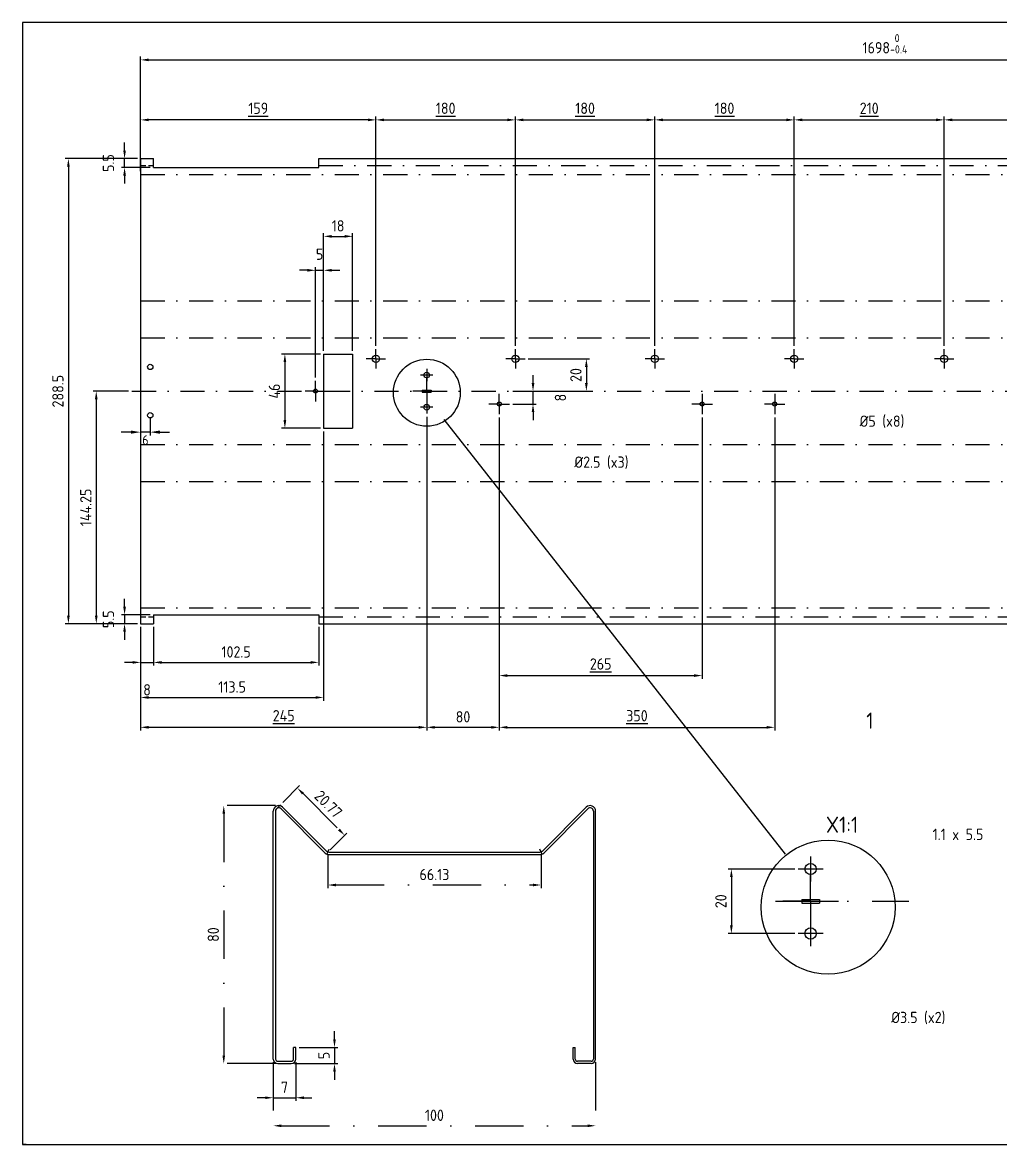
# Model space of a CAD drawing. Extents: x 0 to 1128, y 0 to 696.
# Drawn here: x 0 to 607, y 0 to 696 of the extents above; entities that cross this region are included whole.
import ezdxf
from ezdxf.enums import TextEntityAlignment as Align

# ---------------------------------------------------------------- set-up
doc = ezdxf.new("R2010")
doc.units = 0
doc.header["$LTSCALE"] = 30
for name, pattern in [('DASHDOT', [1, 0.5, -0.25, 0, -0.25]), ('DASHED', [0.75, 0.5, -0.25]), ('GEN7A', [6.875, 4.75, -0.875, 0.375, -0.875])]:
    doc.linetypes.add(name, pattern=pattern)
doc.layers.get('0').update_dxf_attribs({"linetype": 'CONTINUOUS'})
doc.layers.get('DEFPOINTS').update_dxf_attribs({"linetype": 'CONTINUOUS'})
for name, color, linetype in [('3', 3, 'CONTINUOUS'), ('4', 4, 'CONTINUOUS'), ('5', 4, 'CONTINUOUS'), ('6', 3, 'DASHED'), ('7A', 4, 'GEN7A'), ('9', 4, 'DASHDOT'), ('T_02', 2, 'CONTINUOUS'), ('Tego_ram', 7, 'CONTINUOUS')]:
    doc.layers.add(name, color=color, linetype=linetype)
doc.styles.get("Standard").update_dxf_attribs({"font": 'ISOCP.SHX'})
doc.styles.add('Tego_01', font='romans.shx', dxfattribs={"width": 0.7, "height": 0.2})
doc.dimstyles.new('GEN-ISO', dxfattribs={"dimscale": 2, "dimtxt": 3.5, "dimasz": 2.5, "dimexe": 1, "dimexo": 1, "dimgap": 1.5, "dimtad": 1, "dimdsep": 46, "dimtxsty": 'STANDARD', "dimcen": 0, "dimclrd": 256, "dimclre": 256, "dimclrt": 2, "dimadec": 0, "dimazin": 0, "dimtp": 0.1, "dimtm": 0.1, "dimtfac": 0.71, "dimtmove": 2, "dimatfit": 3, "dimfxl": 1, "dimtolj": 1, "dimarcsym": 0})

# ---------------------------------------------------------------- blocks, each defined once
blk = doc.blocks.new('*D0')
at = {"linetype": 'ByBlock', "transparency": 16777216}
for p, q in [((472.7, 280.28), (477.92, 285.5)), ((478.98, 283.02), (490.13, 271.87)), ((487.39, 265.6), (492.6, 270.81))]:
    blk.add_line(p, q, dxfattribs=at)
for points in [[(479.27, 283.32), (478.68, 282.73), (477.21, 284.79)], [(490.42, 272.17), (489.83, 271.58), (491.9, 270.11)]]:
    blk.add_solid(points, dxfattribs=at)
at = {"layer": 'DEFPOINTS', "color": 0, "linetype": 'ByBlock', "transparency": 16777216}
for p in [(471.99, 279.58), (491.9, 270.11), (486.68, 264.89)]:
    blk.add_point(p, dxfattribs=at)
at = {"color": 2, "linetype": 'ByBlock', "transparency": 16777216, "insert": (486.85, 279.75), "char_height": 3.5, "attachment_point": 5, "rotation": 315}
blk.add_mtext('20.77', dxfattribs=at)
blk = doc.blocks.new('*D1')
at = {"linetype": 'ByBlock', "transparency": 16777216}
for p, q in [((487.75, 206.81), (487.75, 209.31)), ((476.75, 204.31), (488.75, 204.31)), ((487.75, 204.31), (487.75, 199.31)), ((475.35, 199.31), (488.75, 199.31)), ((487.75, 196.81), (487.75, 194.31))]:
    blk.add_line(p, q, dxfattribs=at)
for points in [[(487.33, 206.81), (488.16, 206.81), (487.75, 204.31)], [(487.33, 196.81), (488.16, 196.81), (487.75, 199.31)]]:
    blk.add_solid(points, dxfattribs=at)
at = {"layer": 'DEFPOINTS', "color": 0, "linetype": 'ByBlock', "transparency": 16777216}
for p in [(475.75, 204.31), (474.35, 199.31), (487.75, 199.31)]:
    blk.add_point(p, dxfattribs=at)
at = {"color": 2, "linetype": 'ByBlock', "transparency": 16777216, "insert": (484.5, 201.81), "char_height": 3.5, "attachment_point": 5, "rotation": 90}
blk.add_mtext('5', dxfattribs=at)
blk = doc.blocks.new('*D2')
at = {"linetype": 'ByBlock', "transparency": 16777216}
for p, q in [((53.03, 74.37), (53.03, 62.37)), ((60.03, 74.37), (60.03, 62.37)), ((50.53, 63.37), (48.03, 63.37)), ((53.03, 63.37), (60.03, 63.37)), ((62.53, 63.37), (65.03, 63.37))]:
    blk.add_line(p, q, dxfattribs=at)
for points in [[(50.53, 63.79), (50.53, 62.96), (53.03, 63.37)], [(62.53, 63.79), (62.53, 62.96), (60.03, 63.37)]]:
    blk.add_solid(points, dxfattribs=at)
at = {"layer": 'DEFPOINTS', "color": 0, "linetype": 'ByBlock', "transparency": 16777216}
for p in [(53.03, 75.37), (60.03, 75.37), (60.03, 63.37)]:
    blk.add_point(p, dxfattribs=at)
at = {"color": 2, "linetype": 'ByBlock', "transparency": 16777216, "insert": (56.53, 66.62), "char_height": 3.5, "attachment_point": 5}
blk.add_mtext('7', dxfattribs=at)
blk = doc.blocks.new('*D3')
at = {"linetype": 'ByBlock', "transparency": 16777216}
for p, q in [((470.45, 279.31), (453.4, 279.31)), ((454.4, 276.81), (454.4, 201.81)), ((470.45, 199.31), (453.4, 199.31))]:
    blk.add_line(p, q, dxfattribs=at)
for points in [[(453.98, 276.81), (454.81, 276.81), (454.4, 279.31)], [(453.98, 201.81), (454.81, 201.81), (454.4, 199.31)]]:
    blk.add_solid(points, dxfattribs=at)
at = {"layer": 'DEFPOINTS', "color": 0, "linetype": 'ByBlock', "transparency": 16777216}
for p in [(471.45, 279.31), (454.4, 199.31), (471.45, 199.31)]:
    blk.add_point(p, dxfattribs=at)
at = {"color": 2, "linetype": 'ByBlock', "transparency": 16777216, "insert": (451.15, 239.31), "char_height": 3.5, "attachment_point": 5, "rotation": 90}
blk.add_mtext('80', dxfattribs=at)
blk = doc.blocks.new('*D4')
at = {"linetype": 'ByBlock', "transparency": 16777216}
for p, q in [((486.68, 263.89), (486.68, 253.69)), ((552.81, 263.89), (552.81, 253.69)), ((489.18, 254.69), (550.31, 254.69))]:
    blk.add_line(p, q, dxfattribs=at)
for points in [[(489.18, 255.1), (489.18, 254.27), (486.68, 254.69)], [(550.31, 255.1), (550.31, 254.27), (552.81, 254.69)]]:
    blk.add_solid(points, dxfattribs=at)
at = {"layer": 'DEFPOINTS', "color": 0, "linetype": 'ByBlock', "transparency": 16777216}
for p in [(486.68, 264.89), (552.81, 264.89), (552.81, 254.69)]:
    blk.add_point(p, dxfattribs=at)
at = {"color": 2, "linetype": 'ByBlock', "transparency": 16777216, "insert": (519.75, 257.94), "char_height": 3.5, "attachment_point": 5}
blk.add_mtext('66.13', dxfattribs=at)
blk = doc.blocks.new('*D5')
at = {"linetype": 'ByBlock', "transparency": 16777216}
for p, q in [((53.03, 74.37), (53.03, 53.68)), ((153.03, 74.37), (153.03, 53.68)), ((55.53, 54.68), (150.53, 54.68))]:
    blk.add_line(p, q, dxfattribs=at)
for points in [[(55.53, 55.09), (55.53, 54.26), (53.03, 54.68)], [(150.53, 55.09), (150.53, 54.26), (153.03, 54.68)]]:
    blk.add_solid(points, dxfattribs=at)
at = {"layer": 'DEFPOINTS', "color": 0, "linetype": 'ByBlock', "transparency": 16777216}
for p in [(53.03, 75.37), (153.03, 75.37), (153.03, 54.68)]:
    blk.add_point(p, dxfattribs=at)
at = {"color": 2, "linetype": 'ByBlock', "transparency": 16777216, "insert": (103.03, 57.93), "char_height": 3.5, "attachment_point": 5}
blk.add_mtext('100', dxfattribs=at)
blk = doc.blocks.new('GEZOO16QI5SQ')
at = {"layer": '4'}
for p, q in [((-12.51, 2.39), (-7.01, 2.39)), ((-12.51, 2.39), (-12.51, 1.29)), ((-12.51, 1.29), (-7.01, 1.29)), ((-7.01, 2.39), (-7.01, 1.29))]:
    blk.add_line(p, q, dxfattribs=at)
for centre in [(-9.76, 11.84), (-9.76, -8.16)]:
    blk.add_circle(centre, 1.75, dxfattribs=at)
at = {"layer": '7A'}
for p, q in [((-9.76, 15.71), (-9.76, 7.96)), ((-5.89, 11.84), (-13.64, 11.84)), ((-9.76, 1.84), (-9.76, 10.48)), ((-9.76, 1.84), (-18.4, 1.84)), ((-9.76, 1.84), (-9.76, -6.8)), ((-9.76, 1.84), (-1.13, 1.84)), ((-9.76, -4.29), (-9.76, -12.04)), ((-5.89, -8.16), (-13.64, -8.16))]:
    blk.add_line(p, q, dxfattribs=at)
at = {"layer": '9'}
blk.add_line((-20.68, 1.84), (20.68, 1.84), dxfattribs=at)
blk = doc.blocks.new('*D8')
at = {"layer": '5', "lineweight": -2, "transparency": 16777216}
for p, q in [((479.24, 170.91), (437.82, 170.91)), ((439.82, 165.91), (439.82, 135.91)), ((479.24, 130.91), (437.82, 130.91))]:
    blk.add_line(p, q, dxfattribs=at)
at = {"layer": '5', "transparency": 16777216}
for points in [[(438.99, 165.91), (440.66, 165.91), (439.82, 170.91)], [(438.99, 135.91), (440.66, 135.91), (439.82, 130.91)]]:
    blk.add_solid(points, dxfattribs=at)
at = {"layer": 'DEFPOINTS', "color": 0, "transparency": 16777216}
for p in [(481.24, 170.91), (439.82, 130.91), (481.24, 130.91)]:
    blk.add_point(p, dxfattribs=at)
at = {"layer": '5', "color": 2, "transparency": 16777216, "insert": (433.32, 150.91), "char_height": 7, "attachment_point": 5, "rotation": 90}
blk.add_mtext('20', dxfattribs=at)
blk = doc.blocks.new('*D9')
at = {"layer": '5', "lineweight": -2, "transparency": 16777216}
for p, q in [((71.32, 611.56), (26.5, 611.56)), ((28.5, 606.56), (28.5, 328.06)), ((71.32, 323.06), (26.5, 323.06))]:
    blk.add_line(p, q, dxfattribs=at)
at = {"layer": '5', "transparency": 16777216}
for points in [[(27.67, 606.56), (29.34, 606.56), (28.5, 611.56)], [(27.67, 328.06), (29.34, 328.06), (28.5, 323.06)]]:
    blk.add_solid(points, dxfattribs=at)
at = {"layer": 'DEFPOINTS', "color": 0, "transparency": 16777216}
for p in [(73.32, 611.56), (28.5, 323.06), (73.32, 323.06)]:
    blk.add_point(p, dxfattribs=at)
at = {"layer": '5', "color": 2, "transparency": 16777216, "insert": (22, 467.31), "char_height": 7, "attachment_point": 5, "rotation": 90}
blk.add_mtext('288.5', dxfattribs=at)
blk = doc.blocks.new('*D10')
at = {"layer": '5', "lineweight": -2, "transparency": 16777216}
for p, q in [((181.82, 475.68), (181.82, 544.25)), ((186.82, 492.31), (186.82, 544.25)), ((176.82, 542.25), (171.82, 542.25)), ((181.82, 542.25), (186.82, 542.25)), ((191.82, 542.25), (196.82, 542.25))]:
    blk.add_line(p, q, dxfattribs=at)
at = {"layer": '5', "transparency": 16777216}
for points in [[(176.82, 543.09), (176.82, 541.42), (181.82, 542.25)], [(191.82, 543.09), (191.82, 541.42), (186.82, 542.25)]]:
    blk.add_solid(points, dxfattribs=at)
at = {"layer": 'DEFPOINTS', "color": 0, "transparency": 16777216}
for p in [(186.82, 542.25), (186.82, 490.31), (181.82, 473.68)]:
    blk.add_point(p, dxfattribs=at)
at = {"layer": '5', "color": 2, "transparency": 16777216, "insert": (184.32, 552.25), "char_height": 7, "attachment_point": 5}
blk.add_mtext('5', dxfattribs=at)
blk = doc.blocks.new('*D12')
at = {"layer": '5', "lineweight": -2, "transparency": 16777216}
for p, q in [((186.82, 492.31), (186.82, 565.33)), ((204.82, 492.31), (204.82, 565.33)), ((191.82, 563.33), (199.82, 563.33))]:
    blk.add_line(p, q, dxfattribs=at)
at = {"layer": '5', "transparency": 16777216}
for points in [[(191.82, 564.16), (191.82, 562.49), (186.82, 563.33)], [(199.82, 564.16), (199.82, 562.49), (204.82, 563.33)]]:
    blk.add_solid(points, dxfattribs=at)
at = {"layer": 'DEFPOINTS', "color": 0, "transparency": 16777216}
for p in [(204.82, 563.33), (186.82, 490.31), (204.82, 490.31)]:
    blk.add_point(p, dxfattribs=at)
at = {"layer": '5', "color": 2, "transparency": 16777216, "insert": (195.82, 569.83), "char_height": 7, "attachment_point": 5}
blk.add_mtext('18', dxfattribs=at)
blk = doc.blocks.new('*D14')
at = {"layer": '5', "lineweight": -2, "transparency": 16777216}
for p, q in [((184.82, 490.31), (160.82, 490.31)), ((162.82, 485.31), (162.82, 449.31)), ((184.82, 444.31), (160.82, 444.31))]:
    blk.add_line(p, q, dxfattribs=at)
at = {"layer": '5', "transparency": 16777216}
for points in [[(161.98, 485.31), (163.65, 485.31), (162.82, 490.31)], [(161.98, 449.31), (163.65, 449.31), (162.82, 444.31)]]:
    blk.add_solid(points, dxfattribs=at)
at = {"layer": 'DEFPOINTS', "color": 0, "transparency": 16777216}
for p in [(186.82, 490.31), (162.82, 444.31), (186.82, 444.31)]:
    blk.add_point(p, dxfattribs=at)
at = {"layer": '5', "color": 2, "transparency": 16777216, "insert": (156.32, 467.31), "char_height": 7, "attachment_point": 5, "rotation": 90}
blk.add_mtext('46', dxfattribs=at)
blk = doc.blocks.new('*D15')
at = {"layer": '5', "lineweight": -2, "transparency": 16777216}
for p, q in [((63.36, 333.56), (63.36, 338.56)), ((79.32, 328.56), (61.36, 328.56)), ((63.36, 328.56), (63.36, 323.06)), ((71.32, 323.06), (61.36, 323.06)), ((63.36, 318.06), (63.36, 313.06))]:
    blk.add_line(p, q, dxfattribs=at)
at = {"layer": '5', "transparency": 16777216}
for points in [[(62.53, 333.56), (64.2, 333.56), (63.36, 328.56)], [(62.53, 318.06), (64.2, 318.06), (63.36, 323.06)]]:
    blk.add_solid(points, dxfattribs=at)
at = {"layer": 'DEFPOINTS', "color": 0, "transparency": 16777216}
for p in [(81.32, 328.56), (63.36, 323.06), (73.32, 323.06)]:
    blk.add_point(p, dxfattribs=at)
at = {"layer": '5', "color": 2, "transparency": 16777216, "insert": (53.36, 325.81), "char_height": 7, "attachment_point": 5, "rotation": 90}
blk.add_mtext('5.5', dxfattribs=at)
blk = doc.blocks.new('*D16')
at = {"layer": '5', "lineweight": -2, "transparency": 16777216}
for p, q in [((63.36, 616.56), (63.36, 621.56)), ((71.32, 611.56), (61.36, 611.56)), ((79.32, 606.06), (61.36, 606.06)), ((63.36, 606.06), (63.36, 611.56)), ((63.36, 601.06), (63.36, 596.06))]:
    blk.add_line(p, q, dxfattribs=at)
at = {"layer": '5', "transparency": 16777216}
for points in [[(62.53, 616.56), (64.2, 616.56), (63.36, 611.56)], [(62.53, 601.06), (64.2, 601.06), (63.36, 606.06)]]:
    blk.add_solid(points, dxfattribs=at)
at = {"layer": 'DEFPOINTS', "color": 0, "transparency": 16777216}
for p in [(63.36, 611.56), (73.32, 611.56), (81.32, 606.06)]:
    blk.add_point(p, dxfattribs=at)
at = {"layer": '5', "color": 2, "transparency": 16777216, "insert": (53.36, 608.81), "char_height": 7, "attachment_point": 5, "rotation": 90}
blk.add_mtext('5.5', dxfattribs=at)
blk = doc.blocks.new('*D17')
at = {"layer": '5', "lineweight": -2, "transparency": 16777216}
for p, q in [((65.9, 467.31), (43.8, 467.31)), ((45.8, 462.31), (45.8, 328.06)), ((71.32, 323.06), (43.8, 323.06))]:
    blk.add_line(p, q, dxfattribs=at)
at = {"layer": '5', "transparency": 16777216}
for points in [[(44.97, 462.31), (46.63, 462.31), (45.8, 467.31)], [(44.97, 328.06), (46.63, 328.06), (45.8, 323.06)]]:
    blk.add_solid(points, dxfattribs=at)
at = {"layer": 'DEFPOINTS', "color": 0, "transparency": 16777216}
for p in [(67.9, 467.31), (45.8, 323.06), (73.32, 323.06)]:
    blk.add_point(p, dxfattribs=at)
at = {"layer": '5', "color": 2, "transparency": 16777216, "insert": (39.3, 395.19), "char_height": 7, "attachment_point": 5, "rotation": 90}
blk.add_mtext('144.25', dxfattribs=at)
blk = doc.blocks.new('*D25')
at = {"layer": '5', "lineweight": -2, "transparency": 16777216}
for p, q in [((478.82, 495.34), (478.82, 637.58)), ((483.82, 635.58), (566.82, 635.58)), ((571.82, 495.34), (571.82, 637.58))]:
    blk.add_line(p, q, dxfattribs=at)
at = {"layer": '5', "transparency": 16777216}
for points in [[(483.82, 636.41), (483.82, 634.74), (478.82, 635.58)], [(566.82, 636.41), (566.82, 634.74), (571.82, 635.58)]]:
    blk.add_solid(points, dxfattribs=at)
at = {"layer": 'DEFPOINTS', "color": 0, "transparency": 16777216}
for p in [(571.82, 635.58), (478.82, 493.34), (571.82, 493.34)]:
    blk.add_point(p, dxfattribs=at)
at = {"layer": '5', "color": 2, "transparency": 16777216, "insert": (525.32, 642.78), "char_height": 7, "attachment_point": 5}
blk.add_mtext('\\L210\\l', dxfattribs=at)
blk = doc.blocks.new('*D20')
at = {"layer": '5', "lineweight": -2, "transparency": 16777216}
for p, q in [((73.32, 603.76), (73.32, 674.78)), ((78.32, 672.78), (991.87, 672.78)), ((996.87, 613.56), (996.87, 674.78))]:
    blk.add_line(p, q, dxfattribs=at)
at = {"layer": '5', "transparency": 16777216}
for points in [[(78.32, 673.62), (78.32, 671.95), (73.32, 672.78)], [(991.87, 673.62), (991.87, 671.95), (996.87, 672.78)]]:
    blk.add_solid(points, dxfattribs=at)
at = {"layer": 'DEFPOINTS', "color": 0, "transparency": 16777216}
for p in [(996.87, 672.78), (996.87, 611.56), (73.32, 601.76)]:
    blk.add_point(p, dxfattribs=at)
at = {"layer": '5', "color": 2, "transparency": 16777216, "insert": (535.09, 682.78), "char_height": 7, "attachment_point": 5}
blk.add_mtext('1698{}{\\A0;{\\H2x;}{\\A2;\\H0.71x;\\C3;\\S 0^ -0.4;}}', dxfattribs=at)
blk = doc.blocks.new('*D24')
at = {"layer": '5', "lineweight": -2, "transparency": 16777216}
for p, q in [((392.32, 495.34), (392.32, 637.56)), ((397.32, 635.56), (473.82, 635.56)), ((478.82, 495.34), (478.82, 637.56))]:
    blk.add_line(p, q, dxfattribs=at)
at = {"layer": '5', "transparency": 16777216}
for points in [[(397.32, 636.4), (397.32, 634.73), (392.32, 635.56)], [(473.82, 636.4), (473.82, 634.73), (478.82, 635.56)]]:
    blk.add_solid(points, dxfattribs=at)
at = {"layer": 'DEFPOINTS', "color": 0, "transparency": 16777216}
for p in [(478.82, 635.56), (392.32, 493.34), (478.82, 493.34)]:
    blk.add_point(p, dxfattribs=at)
at = {"layer": '5', "color": 2, "transparency": 16777216, "insert": (435.57, 642.76), "char_height": 7, "attachment_point": 5}
blk.add_mtext('\\L180\\l', dxfattribs=at)
blk = doc.blocks.new('*D26')
at = {"layer": '5', "lineweight": -2, "transparency": 16777216}
for p, q in [((571.82, 495.34), (571.82, 637.58)), ((576.82, 635.58), (659.82, 635.58)), ((664.82, 495.34), (664.82, 637.58))]:
    blk.add_line(p, q, dxfattribs=at)
at = {"layer": '5', "transparency": 16777216}
for points in [[(576.82, 636.41), (576.82, 634.74), (571.82, 635.58)], [(659.82, 636.41), (659.82, 634.74), (664.82, 635.58)]]:
    blk.add_solid(points, dxfattribs=at)
at = {"layer": 'DEFPOINTS', "color": 0, "transparency": 16777216}
for p in [(664.82, 635.58), (571.82, 493.34), (664.82, 493.34)]:
    blk.add_point(p, dxfattribs=at)
at = {"layer": '5', "color": 2, "transparency": 16777216, "insert": (618.32, 642.78), "char_height": 7, "attachment_point": 5}
blk.add_mtext('\\L210\\l', dxfattribs=at)
blk = doc.blocks.new('*D23')
at = {"layer": '5', "lineweight": -2, "transparency": 16777216}
for p, q in [((305.82, 495.34), (305.82, 637.56)), ((310.82, 635.56), (387.32, 635.56)), ((392.32, 495.34), (392.32, 637.56))]:
    blk.add_line(p, q, dxfattribs=at)
at = {"layer": '5', "transparency": 16777216}
for points in [[(310.82, 636.4), (310.82, 634.73), (305.82, 635.56)], [(387.32, 636.4), (387.32, 634.73), (392.32, 635.56)]]:
    blk.add_solid(points, dxfattribs=at)
at = {"layer": 'DEFPOINTS', "color": 0, "transparency": 16777216}
for p in [(392.32, 635.56), (305.82, 493.34), (392.32, 493.34)]:
    blk.add_point(p, dxfattribs=at)
at = {"layer": '5', "color": 2, "transparency": 16777216, "insert": (349.07, 642.76), "char_height": 7, "attachment_point": 5}
blk.add_mtext('\\L180\\l', dxfattribs=at)
blk = doc.blocks.new('*D22')
at = {"layer": '5', "lineweight": -2, "transparency": 16777216}
for p, q in [((219.32, 495.34), (219.32, 637.56)), ((224.32, 635.56), (300.82, 635.56)), ((305.82, 495.34), (305.82, 637.56))]:
    blk.add_line(p, q, dxfattribs=at)
at = {"layer": '5', "transparency": 16777216}
for points in [[(224.32, 636.4), (224.32, 634.73), (219.32, 635.56)], [(300.82, 636.4), (300.82, 634.73), (305.82, 635.56)]]:
    blk.add_solid(points, dxfattribs=at)
at = {"layer": 'DEFPOINTS', "color": 0, "transparency": 16777216}
for p in [(305.82, 635.56), (219.32, 493.34), (305.82, 493.34)]:
    blk.add_point(p, dxfattribs=at)
at = {"layer": '5', "color": 2, "transparency": 16777216, "insert": (262.57, 642.76), "char_height": 7, "attachment_point": 5}
blk.add_mtext('\\L180\\l', dxfattribs=at)
blk = doc.blocks.new('*D19')
at = {"layer": '5', "lineweight": -2, "transparency": 16777216}
for p, q in [((73.32, 613.56), (73.32, 637.56)), ((214.32, 635.56), (78.32, 635.56)), ((219.32, 495.34), (219.32, 637.56))]:
    blk.add_line(p, q, dxfattribs=at)
at = {"layer": '5', "transparency": 16777216}
for points in [[(78.32, 636.39), (78.32, 634.73), (73.32, 635.56)], [(214.32, 636.39), (214.32, 634.73), (219.32, 635.56)]]:
    blk.add_solid(points, dxfattribs=at)
at = {"layer": 'DEFPOINTS', "color": 0, "transparency": 16777216}
for p in [(73.32, 635.56), (73.32, 611.56), (219.32, 493.34)]:
    blk.add_point(p, dxfattribs=at)
at = {"layer": '5', "color": 2, "transparency": 16777216, "insert": (146.32, 642.76), "char_height": 7, "attachment_point": 5}
blk.add_mtext('\\L159\\l', dxfattribs=at)
blk = doc.blocks.new('*D21')
at = {"layer": '5', "lineweight": -2, "transparency": 16777216}
for p, q in [((313.84, 487.31), (351.86, 487.31)), ((349.86, 482.31), (349.86, 472.31)), ((313.84, 467.31), (351.86, 467.31))]:
    blk.add_line(p, q, dxfattribs=at)
at = {"layer": '5', "transparency": 16777216}
for points in [[(349.02, 482.31), (350.69, 482.31), (349.86, 487.31)], [(349.02, 472.31), (350.69, 472.31), (349.86, 467.31)]]:
    blk.add_solid(points, dxfattribs=at)
at = {"layer": 'DEFPOINTS', "color": 0, "transparency": 16777216}
for p in [(311.84, 487.31), (311.84, 467.31), (349.86, 467.31)]:
    blk.add_point(p, dxfattribs=at)
at = {"layer": '5', "color": 2, "transparency": 16777216, "insert": (343.36, 477.31), "char_height": 7, "attachment_point": 5, "rotation": 90}
blk.add_mtext('20', dxfattribs=at)
blk = doc.blocks.new('*D30')
at = {"layer": '5', "lineweight": -2, "transparency": 16777216}
for p, q in [((81.32, 321.06), (81.32, 297.06)), ((183.82, 321.06), (183.82, 297.06)), ((86.32, 299.06), (178.82, 299.06))]:
    blk.add_line(p, q, dxfattribs=at)
at = {"layer": '5', "transparency": 16777216}
for points in [[(86.32, 299.89), (86.32, 298.23), (81.32, 299.06)], [(178.82, 299.89), (178.82, 298.23), (183.82, 299.06)]]:
    blk.add_solid(points, dxfattribs=at)
at = {"layer": 'DEFPOINTS', "color": 0, "transparency": 16777216}
for p in [(81.32, 323.06), (183.82, 323.06), (183.82, 299.06)]:
    blk.add_point(p, dxfattribs=at)
at = {"layer": '5', "color": 2, "transparency": 16777216, "insert": (132.57, 305.56), "char_height": 7, "attachment_point": 5}
blk.add_mtext('102.5', dxfattribs=at)
blk = doc.blocks.new('*D29')
at = {"layer": '5', "lineweight": -2, "transparency": 16777216}
for p, q in [((73.32, 321.06), (73.32, 297.06)), ((81.32, 321.06), (81.32, 297.06)), ((68.32, 299.06), (63.32, 299.06)), ((73.32, 299.06), (81.32, 299.06)), ((86.32, 299.06), (91.32, 299.06))]:
    blk.add_line(p, q, dxfattribs=at)
at = {"layer": '5', "transparency": 16777216}
for points in [[(68.32, 299.89), (68.32, 298.23), (73.32, 299.06)], [(86.32, 299.89), (86.32, 298.23), (81.32, 299.06)]]:
    blk.add_solid(points, dxfattribs=at)
at = {"layer": 'DEFPOINTS', "color": 0, "transparency": 16777216}
for p in [(73.32, 323.06), (81.32, 323.06), (81.32, 299.06)]:
    blk.add_point(p, dxfattribs=at)
at = {"layer": '5', "color": 2, "transparency": 16777216, "insert": (77.32, 282.06), "char_height": 7, "attachment_point": 5}
blk.add_mtext('8', dxfattribs=at)
blk = doc.blocks.new('*D31')
at = {"layer": '5', "lineweight": -2, "transparency": 16777216}
for p, q in [((186.82, 442.31), (186.82, 275.31)), ((73.32, 321.06), (73.32, 275.31)), ((78.32, 277.31), (181.82, 277.31))]:
    blk.add_line(p, q, dxfattribs=at)
at = {"layer": '5', "transparency": 16777216}
for points in [[(78.32, 278.14), (78.32, 276.47), (73.32, 277.31)], [(181.82, 278.14), (181.82, 276.47), (186.82, 277.31)]]:
    blk.add_solid(points, dxfattribs=at)
at = {"layer": 'DEFPOINTS', "color": 0, "transparency": 16777216}
for p in [(186.82, 444.31), (73.32, 323.06), (186.82, 277.31)]:
    blk.add_point(p, dxfattribs=at)
at = {"layer": '5', "color": 2, "transparency": 16777216, "insert": (130.07, 283.81), "char_height": 7, "attachment_point": 5}
blk.add_mtext('113.5', dxfattribs=at)
blk = doc.blocks.new('*D38')
at = {"layer": '5', "lineweight": -2, "transparency": 16777216}
for p, q in [((250.82, 451.44), (250.82, 256.8)), ((73.32, 321.06), (73.32, 256.8)), ((78.32, 258.8), (245.82, 258.8))]:
    blk.add_line(p, q, dxfattribs=at)
at = {"layer": '5', "transparency": 16777216}
for points in [[(78.32, 259.64), (78.32, 257.97), (73.32, 258.8)], [(245.82, 259.64), (245.82, 257.97), (250.82, 258.8)]]:
    blk.add_solid(points, dxfattribs=at)
at = {"layer": 'DEFPOINTS', "color": 0, "transparency": 16777216}
for p in [(250.82, 453.44), (73.32, 323.06), (250.82, 258.8)]:
    blk.add_point(p, dxfattribs=at)
at = {"layer": '5', "color": 2, "transparency": 16777216, "insert": (162.07, 266), "char_height": 7, "attachment_point": 5}
blk.add_mtext('\\L245\\l', dxfattribs=at)
blk = doc.blocks.new('*D36')
at = {"layer": '5', "lineweight": -2, "transparency": 16777216}
for p, q in [((250.82, 451.44), (250.82, 256.8)), ((295.82, 450.94), (295.82, 256.8)), ((255.82, 258.8), (290.82, 258.8))]:
    blk.add_line(p, q, dxfattribs=at)
at = {"layer": '5', "transparency": 16777216}
for points in [[(255.82, 259.63), (255.82, 257.96), (250.82, 258.8)], [(290.82, 259.63), (290.82, 257.96), (295.82, 258.8)]]:
    blk.add_solid(points, dxfattribs=at)
at = {"layer": 'DEFPOINTS', "color": 0, "transparency": 16777216}
for p in [(250.82, 453.44), (295.82, 452.94), (295.82, 258.8)]:
    blk.add_point(p, dxfattribs=at)
at = {"layer": '5', "color": 2, "transparency": 16777216, "insert": (273.32, 265.3), "char_height": 7, "attachment_point": 5}
blk.add_mtext('80', dxfattribs=at)
blk = doc.blocks.new('*D37')
at = {"layer": '5', "lineweight": -2, "transparency": 16777216}
for p, q in [((295.82, 450.94), (295.82, 256.78)), ((466.68, 450.94), (466.68, 256.78)), ((300.82, 258.78), (461.68, 258.78))]:
    blk.add_line(p, q, dxfattribs=at)
at = {"layer": '5', "transparency": 16777216}
for points in [[(300.82, 259.62), (300.82, 257.95), (295.82, 258.78)], [(461.68, 259.62), (461.68, 257.95), (466.68, 258.78)]]:
    blk.add_solid(points, dxfattribs=at)
at = {"layer": 'DEFPOINTS', "color": 0, "transparency": 16777216}
for p in [(295.82, 452.94), (466.68, 452.94), (466.68, 258.78)]:
    blk.add_point(p, dxfattribs=at)
at = {"layer": '5', "color": 2, "transparency": 16777216, "insert": (381.25, 265.98), "char_height": 7, "attachment_point": 5}
blk.add_mtext('\\L350\\l', dxfattribs=at)
blk = doc.blocks.new('*D32')
at = {"layer": '5', "lineweight": -2, "transparency": 16777216}
for p, q in [((316.76, 472.31), (316.76, 477.31)), ((304.19, 467.31), (318.76, 467.31)), ((316.76, 459.31), (316.76, 467.31)), ((304.19, 459.31), (318.76, 459.31)), ((316.76, 454.31), (316.76, 449.31))]:
    blk.add_line(p, q, dxfattribs=at)
at = {"layer": '5', "transparency": 16777216}
for points in [[(315.93, 472.31), (317.6, 472.31), (316.76, 467.31)], [(315.93, 454.31), (317.6, 454.31), (316.76, 459.31)]]:
    blk.add_solid(points, dxfattribs=at)
at = {"layer": 'DEFPOINTS', "color": 0, "transparency": 16777216}
for p in [(302.19, 467.31), (316.76, 467.31), (302.19, 459.31)]:
    blk.add_point(p, dxfattribs=at)
at = {"layer": '5', "color": 2, "transparency": 16777216, "insert": (333.76, 463.31), "char_height": 7, "attachment_point": 5, "rotation": 90}
blk.add_mtext('8', dxfattribs=at)
blk = doc.blocks.new('GENPOS14')
at = {"color": 0, "flags": 1}
for tag, p in [('1GENPOS', (0, 0)), ('2GENPOS', (0, -1.5)), ('3GENPOS', (0, -3)), ('4GENPOS', (0, -4.5)), ('5GENPOS', (0, -6)), ('6GENPOS', (0, -7.5)), ('7GENPOS', (0, -9)), ('8GENPOS', (0, -10.5)), ('10GENPOS', (0, -13.5)), ('9GENPOS', (0, -12)), ('11GENPOS', (0, -15)), ('12GENPOS', (0, -16.5)), ('13GENPOS', (0, -18)), ('14GENPOS', (0, -19.5)), ('15GENPOS', (0, -21)), ('16GENPOS', (0, -22.5)), ('17GENPOS', (0, -24)), ('18GENPOS', (0, -25.5)), ('19GENPOS', (0, -27)), ('20GENPOS', (0, -28.5)), ('21GENPOS', (0, -30)), ('22GENPOS', (0, -31.5)), ('23GENPOS', (0, -33)), ('24GENPOS', (0, -34.5)), ('25GENPOS', (0, -36)), ('26GENPOS', (0, -37.5)), ('27GENPOS', (0, -39)), ('0GENPOS', (0, -40.5)), ('GENPOS14_VISIBLE1', (0, -42)), ('GENPOS14_VISIBLE2', (0, -43.5))]:
    blk.add_attdef(tag, p, '', height=1, dxfattribs=at)
blk = doc.blocks.new('*D39')
at = {"layer": '5', "lineweight": -2, "transparency": 16777216}
for p, q in [((295.82, 450.94), (295.82, 288.88)), ((421.68, 450.94), (421.68, 288.88)), ((300.82, 290.88), (416.68, 290.88))]:
    blk.add_line(p, q, dxfattribs=at)
at = {"layer": '5', "transparency": 16777216}
for points in [[(300.82, 291.72), (300.82, 290.05), (295.82, 290.88)], [(416.68, 291.72), (416.68, 290.05), (421.68, 290.88)]]:
    blk.add_solid(points, dxfattribs=at)
at = {"layer": 'DEFPOINTS', "color": 0, "transparency": 16777216}
for p in [(295.82, 452.94), (421.68, 452.94), (421.68, 290.88)]:
    blk.add_point(p, dxfattribs=at)
at = {"layer": '5', "color": 2, "transparency": 16777216, "insert": (358.75, 298.08), "char_height": 7, "attachment_point": 5}
blk.add_mtext('\\L265\\l', dxfattribs=at)
blk = doc.blocks.new('T_ram')
at = {"layer": 'Tego_ram', "color": 1}
for p, q in [((0, 696), (0, 0)), ((1128, 696), (0, 696)), ((0, 0), (1128, 0))]:
    blk.add_line(p, q, dxfattribs=at)
at = {"layer": 'Tego_ram', "color": 3, "style": 'Tego_01', "width": 0.7, "flags": 8}
for tag in ['ORIENT', 'RAM', 'SKALA']:
    blk.add_attdef(tag, (0, 0), '', height=0.2, rotation=0.1, dxfattribs=at)
blk = doc.blocks.new('*D46')
at = {"layer": 'DEFPOINTS', "color": 0, "transparency": 16777216}
for p in [(73.32, 452.31), (79.32, 452.31), (73.32, 441.88)]:
    blk.add_point(p, dxfattribs=at)
at = {"layer": 'T_02', "color": 4, "lineweight": -2, "transparency": 16777216}
for p, q in [((73.32, 451.06), (73.32, 439.88)), ((79.32, 451.06), (79.32, 439.88)), ((67.32, 441.88), (61.32, 441.88)), ((79.32, 441.88), (73.32, 441.88)), ((85.32, 441.88), (91.32, 441.88))]:
    blk.add_line(p, q, dxfattribs=at)
at = {"layer": 'T_02', "color": 4, "transparency": 16777216}
for points in [[(67.32, 442.88), (67.32, 440.88), (73.32, 441.88)], [(85.32, 442.88), (85.32, 440.88), (79.32, 441.88)]]:
    blk.add_solid(points, dxfattribs=at)
at = {"layer": 'T_02', "color": 3, "transparency": 16777216, "insert": (76.32, 436.99), "char_height": 6, "attachment_point": 5}
blk.add_mtext('\\A1;6', dxfattribs=at)
blk = doc.blocks.new('A$C27551C98')
at = {"layer": '3'}
for p, q in [((20.175, 21.698), (20.175, 98.598)), ((21.168, 99.305), (22.424, 100.561)), ((22.582, 99.305), (36.291, 85.596)), ((117.768, 99.305), (104.059, 85.596)), ((119.475, 98.598), (119.475, 21.698)), ((120.175, 21.698), (120.175, 98.598)), ((36.892, 85.347), (37.493, 86.798)), ((37.493, 85.098), (102.857, 85.098)), ((103.458, 85.347), (102.857, 86.798)), ((27.175, 25.298), (26.475, 25.298)), ((27.175, 21.698), (27.175, 25.298)), ((113.175, 21.698), (113.175, 25.298)), ((113.175, 25.298), (113.875, 25.298)), ((113.875, 21.698), (113.875, 25.298)), ((118.775, 20.998), (114.575, 20.998)), ((21.575, 20.298), (25.775, 20.298)), ((118.775, 20.298), (114.575, 20.298))]:
    blk.add_line(p, q, dxfattribs=at)
for points in [[(22.582, 99.305, 0.6681786), (20.875, 98.598), (20.875, 21.698, 0.4142136), (21.575, 20.998), (25.775, 20.998, 0.4142136), (26.475, 21.698), (26.475, 25.298)], [(117.273, 99.8), (103.564, 86.091, -0.1989124), (102.857, 85.798), (37.493, 85.798, -0.1989124), (36.786, 86.091), (23.077, 99.8)]]:
    blk.add_lwpolyline(points, format="xyb", dxfattribs=at)
for centre, radius, start, end in [((21.875, 98.598), 1.7, 45, 180), ((118.475, 98.598), 1.7, 0, 135), ((118.475, 98.598), 1, 0, 135), ((37.493, 86.798), 1.7, 225, 270), ((102.857, 86.798), 1.7, 270, 315), ((21.575, 21.698), 1.4, 180, 270), ((25.775, 21.698), 1.4, 270, 0), ((114.575, 21.698), 1.4, 180, 270), ((114.575, 21.698), 0.7, 180, 270), ((118.775, 21.698), 1.4, 270, 0), ((118.775, 21.698), 0.7, 270, 0)]:
    blk.add_arc(centre, radius, start, end, dxfattribs=at)
at = {"layer": '5'}
dim = blk.add_aligned_dim(p1=(22.424, 100.561), p2=(37.111, 85.874), distance=7.377, dimstyle='GEN-ISO', override={"dimscale": 1, "dimpost": '<>'}, dxfattribs=at)
dim.commit()
dim.dimension.update_dxf_attribs({"geometry": '*D0', "text_midpoint": (37.282, 100.732), "insert": (-449.57, -179.015)})
for base, p1, p2, picture, middle, set_off in [((4.826, 20.298), (21.875, 100.298), (21.875, 20.298), '*D3', (1.576, 60.298), (-449.57, -179.015)), ((39.175, 20.298), (27.175, 25.298), (25.775, 20.298), '*D1', (34.925, 22.798), (-448.57, -179.015))]:
    dim = blk.add_linear_dim(base=base, p1=p1, p2=p2, angle=90, dimstyle='GEN-ISO', override={"dimscale": 1, "dimpost": '<>'}, dxfattribs=at)
    dim.commit()
    dim.dimension.update_dxf_attribs({"geometry": picture, "text_midpoint": middle, "insert": set_off})
for base, p1, p2, override, picture, middle, set_off in [((103.239, 75.671), (37.111, 85.874), (103.239, 85.874), {"dimscale": 1, "dimpost": '<>'}, '*D4', (70.175, 78.921), (-449.57, -179.015)), ((27.175, 9.698), (20.175, 21.698), (27.175, 21.698), {"dimscale": 1, "dimpost": '<>'}, '*D2', (23.675, 12.948), (-32.859, -53.675)), ((120.175, 1), (20.175, 21.698), (120.175, 21.698), {"dimscale": 1, "dimpost": '<>', "dimtp": 0.2, "dimtm": 0.2, "dimtdec": 1}, '*D5', (70.175, 4.25), (-32.859, -53.675))]:
    dim = blk.add_linear_dim(base=base, p1=p1, p2=p2, dimstyle='GEN-ISO', override=override, dxfattribs=at)
    dim.commit()
    dim.dimension.update_dxf_attribs({"geometry": picture, "text_midpoint": middle, "insert": set_off})

msp = doc.modelspace()

# ---------------------------------------------------------------- linework, layer by layer
at = {"layer": '4'}
for p, q in [((73.318, 611.562), (73.318, 323.062)), ((73.318, 611.562), (81.318, 611.562)), ((81.318, 606.062), (81.318, 611.562)), ((81.318, 606.062), (183.818, 606.062)), ((183.818, 606.062), (183.818, 611.562)), ((183.818, 611.562), (886.366, 611.562)), ((186.818, 490.312), (186.818, 444.312)), ((186.818, 490.312), (204.818, 490.312)), ((204.818, 490.312), (204.818, 444.312)), ((248.068, 467.862), (248.068, 466.762)), ((248.068, 467.862), (253.568, 467.862)), ((248.068, 466.762), (253.568, 466.762)), ((253.568, 467.862), (253.568, 466.762)), ((186.818, 444.312), (204.818, 444.312)), ((81.318, 328.562), (81.318, 323.062)), ((81.318, 328.562), (183.818, 328.562)), ((183.818, 328.562), (183.818, 323.062)), ((73.318, 323.062), (81.318, 323.062)), ((183.818, 323.062), (886.366, 323.062))]:
    msp.add_line(p, q, dxfattribs=at)
msp.add_lwpolyline([(473.484, 180.102), (261.603, 449.68)], dxfattribs=at)
for centre, radius in [((219.318, 487.312), 2.25), ((305.818, 487.312), 2.25), ((392.318, 487.312), 2.25), ((478.818, 487.312), 2.25), ((571.818, 487.312), 2.25), ((250.89, 466.347), 20.765), ((250.818, 477.312), 1.75), ((181.818, 467.312), 1.25), ((295.818, 459.312), 1.25), ((421.683, 459.312), 1.25), ((466.683, 459.312), 1.25), ((250.818, 457.312), 1.75), ((499.841, 147.232), 41.529)]:
    msp.add_circle(centre, radius, dxfattribs=at)
at = {"layer": '5'}
for points in [[(480.733, 484.557, 0, 1.673, 0), (483.688, 480.524, 0, 0, 0), (507.139, 448.522, 0, 0, 0), (511.399, 448.522, 0, 0, 0), (516.399, 448.522, 0, 0, 0)], [(296.764, 458.809, 0, 1.673, 0), (299.72, 454.776, 0, 0, 0), (323.171, 422.774, 0, 0, 0), (334.43, 422.774, 0, 0, 0), (339.43, 422.774, 0, 0, 0)], [(525.772, 322.891, 0, 1.673, 0), (525.772, 317.891, 0, 0, 0), (525.772, 277.956, 0, 0, 1), (525.772, 247.956, 0, 0, 1), (525.772, 277.956, 0, 0, 1)], [(492.474, 151.651, 0, 1.673, 0), (496.54, 154.561, 0, 0, 0), (549.384, 192.382, 0, 0, 0), (556.69, 192.382, 0, 0, 0), (561.69, 192.382, 0, 0, 0)], [(491.8, 128.538, 0, 1.673, 0), (494.302, 124.21, 0, 0, 0), (520.521, 78.85, 0, 0, 0), (531.028, 78.85, 0, 0, 0), (536.028, 78.85, 0, 0, 0)]]:
    msp.add_lwpolyline(points, format="xyseb", dxfattribs=at)
at = {"layer": '7A'}
for p, q in [((219.318, 487.312), (213.294, 487.312)), ((219.318, 487.312), (219.318, 493.336)), ((219.318, 487.312), (225.343, 487.312)), ((219.318, 487.312), (219.318, 481.287)), ((305.818, 487.312), (299.794, 487.312)), ((305.818, 487.312), (305.818, 493.336)), ((305.818, 487.312), (311.843, 487.312)), ((305.818, 487.312), (305.818, 481.287)), ((392.318, 487.312), (386.294, 487.312)), ((392.318, 487.312), (392.318, 493.336)), ((392.318, 487.312), (392.318, 481.287)), ((392.318, 487.312), (398.343, 487.312)), ((478.818, 487.312), (472.794, 487.312)), ((478.818, 487.312), (478.818, 493.336)), ((478.818, 487.312), (484.843, 487.312)), ((478.818, 487.312), (478.818, 481.287)), ((571.818, 487.312), (565.794, 487.312)), ((571.818, 487.312), (571.818, 493.336)), ((571.818, 487.312), (577.843, 487.312)), ((571.818, 487.312), (571.818, 481.287)), ((250.818, 481.187), (250.818, 473.437)), ((181.818, 467.312), (181.818, 473.684)), ((254.693, 477.312), (246.943, 477.312)), ((250.818, 467.312), (250.818, 475.947)), ((181.818, 467.312), (175.446, 467.312)), ((181.818, 467.312), (181.818, 460.939)), ((181.818, 467.312), (188.191, 467.312)), ((250.818, 467.312), (242.182, 467.312)), ((250.818, 467.312), (250.818, 458.676)), ((250.818, 467.312), (259.454, 467.312)), ((250.818, 461.187), (250.818, 453.437)), ((295.818, 459.312), (295.818, 465.684)), ((421.683, 465.684), (421.683, 459.312)), ((466.683, 465.684), (466.683, 459.312)), ((254.693, 457.312), (246.943, 457.312)), ((295.818, 459.312), (289.446, 459.312)), ((295.818, 459.312), (295.818, 452.939)), ((295.818, 459.312), (302.191, 459.312)), ((421.683, 459.312), (415.31, 459.312)), ((421.683, 459.312), (428.055, 459.312)), ((421.683, 459.312), (421.683, 452.939)), ((466.683, 459.312), (460.31, 459.312)), ((466.683, 459.312), (466.683, 452.939)), ((466.683, 459.312), (473.055, 459.312))]:
    msp.add_line(p, q, dxfattribs=at)
at = {"layer": '9'}
for p, q in [((73.318, 607.262), (76.488, 607.262)), ((78.275, 607.262), (81.318, 607.262)), ((183.818, 607.262), (886.366, 607.262)), ((73.318, 601.762), (996.866, 601.762)), ((73.318, 523.262), (996.866, 523.262)), ((73.318, 500.312), (996.866, 500.312)), ((67.895, 467.312), (1000.688, 467.312)), ((73.318, 434.312), (996.866, 434.312)), ((73.318, 411.362), (996.866, 411.362)), ((73.318, 332.862), (996.866, 332.862)), ((73.318, 327.362), (76.488, 327.362)), ((78.275, 327.362), (81.318, 327.362)), ((183.818, 327.362), (886.366, 327.362))]:
    msp.add_line(p, q, dxfattribs=at)
at = {"layer": 'T_02'}
for centre in [(79.318, 482.312), (79.318, 452.312)]:
    msp.add_circle(centre, 1.65, dxfattribs=at)

# ---------------------------------------------------------------- block references
at = {"xscale": 2, "yscale": 2, "zscale": 2}
msp.add_blockref('GEZOO16QI5SQ', (508.512, 147.232), dxfattribs=at)
at = {"layer": '6', "color": 7}
ref = msp.add_blockref('GENPOS14', (524.772, 257.956), dxfattribs=dict(at, xscale=2, yscale=2, zscale=2))
ref.add_attrib('GENPOS14_VISIBLE1', '1', dxfattribs={"layer": '0', "color": 0, "height": 10}).set_placement((525.772, 262.956), align=Align.MIDDLE_CENTER)
at = {"layer": '9', "xscale": 2, "yscale": 2, "zscale": 2}
msp.add_blockref('A$C27551C98', (115.251, 9.644), dxfattribs=at)
at = {"layer": 'Tego_ram', "color": 3}
msp.add_blockref('T_ram', (0, 0), dxfattribs=at).add_auto_attribs({'ORIENT': '2', 'RAM': '2', 'SKALA': '2.000000000000000'})

# ---------------------------------------------------------------- texts
at = {"layer": '6'}
for s, p in [('%%c5 (x8)', (519.399, 448.69)), ('%%c2.5 (x3)', (342.43, 423.286)), ('1.1 x 5.5', (564.69, 192.382)), ('%%c3.5 (x2)', (539.028, 78.85))]:
    msp.add_text(s, height=7, dxfattribs=at).set_placement(p, align=Align.MIDDLE_LEFT)
at = {"layer": '6', "color": 7}
msp.add_text('X1:1', height=10, dxfattribs=at).set_placement((508.512, 193.376), align=Align.CENTER)

# ---------------------------------------------------------------- dimensions: what is measured, and where the dimension line sits
at = {"layer": '5'}
for base, p1, p2, text, override, picture, middle in [((996.866, 672.783), (73.318, 601.762), (996.866, 611.562), '1698{}{\\A0;{\\H2x;}{\\A2;\\H0.71x;\\C3;\\S 0^ -0.4;}}', {"dimscale": 2, "dimpost": '<>', "dimtp": 0, "dimtm": 0.4, "dimtdec": 1, "dimtolj": 0}, '*D20', (535.092, 682.783)), ((73.318, 635.562), (219.318, 493.336), (73.318, 611.562), '\\L159\\l', {"dimscale": 2, "dimpost": '<>', "dimtolj": 0}, '*D19', (146.318, 642.762)), ((305.818, 635.564), (219.318, 493.336), (305.818, 493.336), '\\L180\\l', {"dimscale": 2, "dimpost": '<>', "dimtolj": 0}, '*D22', (262.568, 642.764)), ((392.318, 635.564), (305.818, 493.336), (392.318, 493.336), '\\L180\\l', {"dimscale": 2, "dimpost": '<>', "dimtolj": 0}, '*D23', (349.068, 642.764)), ((478.818, 635.564), (392.318, 493.336), (478.818, 493.336), '\\L180\\l', {"dimscale": 2, "dimpost": '<>', "dimtolj": 0}, '*D24', (435.568, 642.764)), ((571.818, 635.576), (478.818, 493.336), (571.818, 493.336), '\\L210\\l', {"dimscale": 2, "dimpost": '<>', "dimtolj": 0}, '*D25', (525.318, 642.777)), ((664.818, 635.576), (571.818, 493.336), (664.818, 493.336), '\\L210\\l', {"dimscale": 2, "dimpost": '<>', "dimtolj": 0}, '*D26', (618.318, 642.777)), ((250.818, 258.802), (73.318, 323.062), (250.818, 453.437), '\\L245\\l', {"dimscale": 2, "dimpost": '<>', "dimtolj": 0}, '*D38', (162.068, 266.003)), ((295.818, 258.795), (250.818, 453.437), (295.818, 452.939), '80', {"dimscale": 2, "dimpost": '<>', "dimtolj": 0}, '*D36', (273.318, 265.295)), ((466.683, 258.784), (295.818, 452.939), (466.683, 452.939), '\\L350\\l', {"dimscale": 2, "dimpost": '<>', "dimtolj": 0}, '*D37', (381.251, 265.984)), ((186.818, 277.306), (73.318, 323.062), (186.818, 444.312), '113.5', {"dimscale": 2, "dimpost": '<>', "dimtolj": 0}, '*D31', (130.068, 283.806)), ((183.818, 299.062), (81.318, 323.062), (183.818, 323.062), '102.5', {"dimscale": 2, "dimpost": '<>', "dimtolj": 0}, '*D30', (132.568, 305.562))]:
    dim = msp.add_linear_dim(base=base, p1=p1, p2=p2, angle=180, text=text, dimstyle='GEN-ISO', override=override, dxfattribs=at)
    dim.commit()
    dim.dimension.update_dxf_attribs({"geometry": picture, "text_midpoint": middle})
for base, p1, p2, angle, override, picture, middle in [((63.365, 611.562), (81.318, 606.062), (73.318, 611.562), 90, {"dimscale": 2, "dimpost": '<>', "dimtolj": 0}, '*D16', (53.365, 608.812)), ((28.503, 323.062), (73.318, 611.562), (73.318, 323.062), 90, {"dimscale": 2, "dimpost": '<>', "dimtolj": 0}, '*D9', (22.002, 467.312)), ((162.818, 444.312), (186.818, 490.312), (186.818, 444.312), 90, {"dimscale": 2, "dimpost": '<>', "dimtolj": 0}, '*D14', (156.318, 467.312)), ((349.857, 467.312), (311.843, 487.312), (311.843, 467.312), 90, {"dimscale": 2, "dimpost": '<>', "dimtolj": 0}, '*D21', (343.357, 477.312)), ((316.762, 467.312), (302.191, 459.312), (302.191, 467.312), 90, {"dimscale": 2, "dimpost": '<>', "dimtolj": 0}, '*D32', (333.762, 463.312)), ((45.8, 323.062), (67.895, 467.312), (73.318, 323.062), 90, {"dimscale": 2, "dimpost": '<>', "dimtolj": 0}, '*D17', (39.299, 395.187)), ((63.365, 323.062), (81.318, 328.562), (73.318, 323.062), 90, {"dimscale": 2, "dimpost": '<>', "dimtolj": 0}, '*D15', (53.365, 325.812)), ((81.318, 299.062), (73.318, 323.062), (81.318, 323.062), 180, {"dimscale": 2, "dimpost": '<>', "dimtolj": 0}, '*D29', (77.318, 282.062)), ((439.823, 130.912), (481.237, 170.912), (481.237, 130.912), 90, {"dimscale": 2, "dimlfac": 0.5, "dimpost": '<>', "dimtolj": 0}, '*D8', (433.322, 150.912))]:
    dim = msp.add_linear_dim(base=base, p1=p1, p2=p2, angle=angle, dimstyle='GEN-ISO', override=override, dxfattribs=at)
    dim.commit()
    dim.dimension.update_dxf_attribs({"geometry": picture, "text_midpoint": middle})
dim = msp.add_aligned_dim(p1=(186.818, 490.312), p2=(204.818, 490.312), distance=73.016, dimstyle='GEN-ISO', override={"dimscale": 2, "dimpost": '<>', "dimtolj": 0}, dxfattribs=at)
dim.commit()
dim.dimension.update_dxf_attribs({"geometry": '*D12', "text_midpoint": (195.818, 569.828)})
dim = msp.add_linear_dim(base=(186.818, 542.253), p1=(181.818, 473.684), p2=(186.818, 490.312), dimstyle='GEN-ISO', override={"dimscale": 2, "dimpost": '<>', "dimtolj": 0}, dxfattribs=at)
dim.commit()
dim.dimension.update_dxf_attribs({"geometry": '*D10', "text_midpoint": (184.318, 552.253)})
dim = msp.add_linear_dim(base=(421.683, 290.884), p1=(295.818, 452.939), p2=(421.683, 452.939), text='\\L265\\l', dimstyle='GEN-ISO', override={"dimscale": 2, "dimpost": '<>', "dimtolj": 0}, dxfattribs=at)
dim.commit()
dim.dimension.update_dxf_attribs({"geometry": '*D39', "text_midpoint": (358.751, 298.084)})
at = {"layer": 'T_02'}
dim = msp.add_linear_dim(base=(73.318, 441.881), p1=(79.318, 452.312), p2=(73.318, 452.312), dimstyle='GEN-ISO', override={"dimtxt": 3, "dimasz": 3, "dimexo": 0.625, "dimgap": 1, "dimpost": '<>', "dimclrd": 4, "dimclre": 4, "dimclrt": 3, "dimtdec": 1}, dxfattribs=at)
dim.commit()
dim.dimension.update_dxf_attribs({"geometry": '*D46', "text_midpoint": (76.318, 436.991), "dimtype": 160})

doc.saveas('drawing.dxf')
